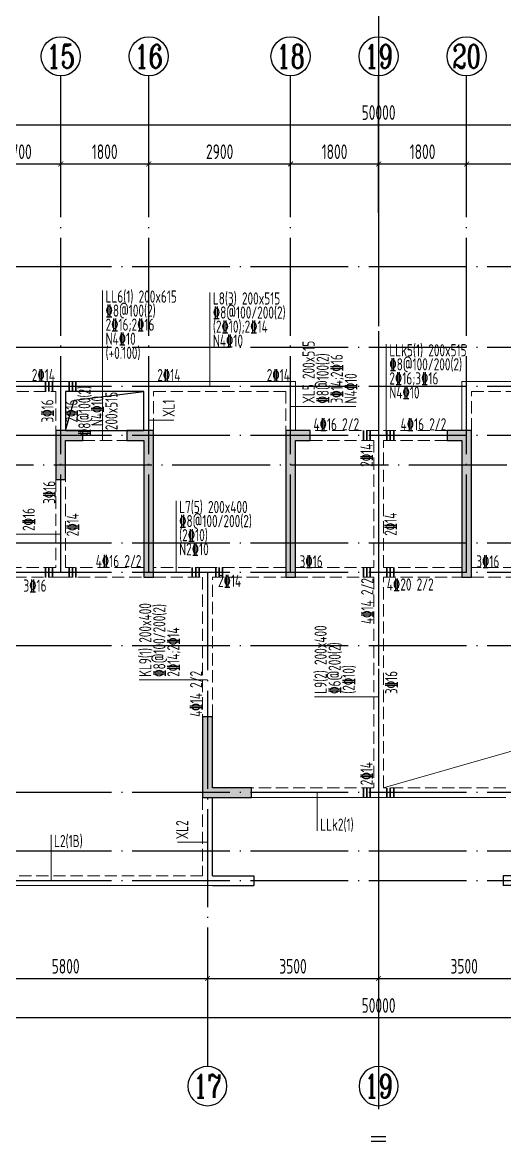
# Model space of a CAD drawing. Extents: x -1058961 to 23600, y -449123 to 2751847.
# Drawn here: x -197897 to -188043, y -126700 to -103626 of the extents above; entities that cross this region are included whole.
import ezdxf
from ezdxf.enums import TextEntityAlignment as Align

# ---------------------------------------------------------------- set-up
doc = ezdxf.new("R2010")
doc.units = 0
doc.header["$LTSCALE"] = 1000
for name, pattern in [('CENTER', [8, 5, -1, 1, -1]), ('DASH', [0.35, 0.25, -0.1]), ('DOTE', [2.42, 2, -0.2, 0.02, -0.2])]:
    doc.linetypes.add(name, pattern=pattern)
doc.layers.get('0').update_dxf_attribs({"linetype": 'CONTINUOUS'})
doc.layers.get('DEFPOINTS').update_dxf_attribs({"linetype": 'CONTINUOUS'})
for name, color, linetype in [('A-AXIS', 1, 'CONTINUOUS'), ('A-DOTE', 10, 'DOTE'), ('AXIS_NUM', 7, 'CONTINUOUS'), ('BEAM_CON', 4, 'CONTINUOUS'), ('S-D洞口', 4, 'CONTINUOUS'), ('S-L主梁线', 4, 'DASH'), ('S-L梁编号', 6, 'CONTINUOUS'), ('S-L梁配筋', 7, 'CONTINUOUS'), ('S-Q墙填充', 252, 'CONTINUOUS'), ('S-Q墙实线', 6, 'CONTINUOUS'), ('S-Y一般标注', 3, 'CONTINUOUS'), ('THIN', 7, 'CONTINUOUS')]:
    doc.layers.add(name, color=color, linetype=linetype)
doc.layers.add('梁附加箍筋', color=1, linetype='CONTINUOUS', lineweight=35)
doc.styles.add('TSSD_Axis', font='complex.shx', dxfattribs={"width": 0.7, "bigfont": 'hztxt.shx'})
doc.styles.add('TSSD_DIMENSION', font='Tssdeng.shx', dxfattribs={"width": 0.7, "bigfont": 'tssdchn.shx'})
doc.styles.add('TSSD_REIN', font='tssdeng.shx', dxfattribs={"width": 0.7, "height": 300, "bigfont": 'tssdchn.shx'})
doc.dimstyles.new('TSSD_100_100', dxfattribs={"dimtxt": 300, "dimasz": 100, "dimexe": 100, "dimexo": 250, "dimgap": 100, "dimtad": 1, "dimdec": 0, "dimzin": 0, "dimdsep": 46, "dimtxsty": 'TSSD_DIMENSION', "dimblk": 'ARCHTICK', "dimcen": 0, "dimdle": 100, "dimclrt": 7, "dimadec": 0, "dimazin": 0, "dimtfac": 1, "dimtdec": 0, "dimtix": 1, "dimtmove": 2, "dimatfit": 3, "dimldrblk": 'ARCHTICK', "dimfxl": 0, "dimtolj": 1, "dimtzin": 0, "dimarcsym": 0})

# ---------------------------------------------------------------- blocks, each defined once
blk = doc.blocks.new('ts_axno')
at = {"color": 0, "linetype": 'ByBlock', "lineweight": -2}
blk.add_circle((0, 0), 0.5, dxfattribs=at)
at = {"color": 0, "linetype": 'ByBlock', "lineweight": -2, "style": 'TSSD_Axis', "width": 0.7}
blk.add_attdef('A', text='', height=0.6, dxfattribs=at).set_placement((0, 0), align=Align.MIDDLE_CENTER)
blk = doc.blocks.new('_ArchTick')
at = {"color": 0, "linetype": 'ByBlock', "const_width": 0.15}
blk.add_lwpolyline([(-0.5, -0.5), (0.5, 0.5)], dxfattribs=at)
blk = doc.blocks.new('*D1069')
at = {"layer": 'DEFPOINTS', "color": 0}
for p in [(23100, 19250), (21400, 18250), (23100, 18250)]:
    blk.add_point(p, dxfattribs=at)
at = {"layer": 'S-Y一般标注', "color": 0, "lineweight": -2}
for p, q in [((21300, 19250), (23200, 19250)), ((21400, 18500), (21400, 19350)), ((23100, 18500), (23100, 19350))]:
    blk.add_line(p, q, dxfattribs=at)
at = {"layer": 'S-Y一般标注', "color": 0, "lineweight": -2, "xscale": 100, "yscale": 100, "zscale": 100, "rotation": 180}
blk.add_blockref('_ArchTick', (21400, 19250), dxfattribs=at)
at = {"layer": 'S-Y一般标注', "color": 0, "lineweight": -2, "xscale": 100, "yscale": 100, "zscale": 100}
blk.add_blockref('_ArchTick', (23100, 19250), dxfattribs=at)
at = {"layer": 'S-Y一般标注', "color": 7, "insert": (22250, 19500), "char_height": 300, "attachment_point": 5, "style": 'TSSD_DIMENSION'}
blk.add_mtext('\\A1;1700', dxfattribs=at)
blk = doc.blocks.new('*D1070')
at = {"layer": 'DEFPOINTS', "color": 0}
for p in [(24900, 19250), (23100, 18250), (24900, 18250)]:
    blk.add_point(p, dxfattribs=at)
at = {"layer": 'S-Y一般标注', "color": 0, "lineweight": -2}
for p, q in [((23000, 19250), (25000, 19250)), ((23100, 18500), (23100, 19350)), ((24900, 18500), (24900, 19350))]:
    blk.add_line(p, q, dxfattribs=at)
at = {"layer": 'S-Y一般标注', "color": 0, "lineweight": -2, "xscale": 100, "yscale": 100, "zscale": 100, "rotation": 180}
blk.add_blockref('_ArchTick', (23100, 19250), dxfattribs=at)
at = {"layer": 'S-Y一般标注', "color": 0, "lineweight": -2, "xscale": 100, "yscale": 100, "zscale": 100}
blk.add_blockref('_ArchTick', (24900, 19250), dxfattribs=at)
at = {"layer": 'S-Y一般标注', "color": 7, "insert": (24000, 19500), "char_height": 300, "attachment_point": 5, "style": 'TSSD_DIMENSION'}
blk.add_mtext('\\A1;1800', dxfattribs=at)
blk = doc.blocks.new('*D1071')
at = {"layer": 'DEFPOINTS', "color": 0}
for p in [(27800, 19250), (24900, 18250), (27800, 18250)]:
    blk.add_point(p, dxfattribs=at)
at = {"layer": 'S-Y一般标注', "color": 0, "lineweight": -2}
for p, q in [((24800, 19250), (27900, 19250)), ((24900, 18500), (24900, 19350)), ((27800, 18500), (27800, 19350))]:
    blk.add_line(p, q, dxfattribs=at)
at = {"layer": 'S-Y一般标注', "color": 0, "lineweight": -2, "xscale": 100, "yscale": 100, "zscale": 100, "rotation": 180}
blk.add_blockref('_ArchTick', (24900, 19250), dxfattribs=at)
at = {"layer": 'S-Y一般标注', "color": 0, "lineweight": -2, "xscale": 100, "yscale": 100, "zscale": 100}
blk.add_blockref('_ArchTick', (27800, 19250), dxfattribs=at)
at = {"layer": 'S-Y一般标注', "color": 7, "insert": (26350, 19500), "char_height": 300, "attachment_point": 5, "style": 'TSSD_DIMENSION'}
blk.add_mtext('\\A1;2900', dxfattribs=at)
blk = doc.blocks.new('*D1072')
at = {"layer": 'DEFPOINTS', "color": 0}
for p in [(29600, 19250), (27800, 18250), (29600, 18250)]:
    blk.add_point(p, dxfattribs=at)
at = {"layer": 'S-Y一般标注', "color": 0, "lineweight": -2}
for p, q in [((27700, 19250), (29700, 19250)), ((27800, 18500), (27800, 19350)), ((29600, 18500), (29600, 19350))]:
    blk.add_line(p, q, dxfattribs=at)
at = {"layer": 'S-Y一般标注', "color": 0, "lineweight": -2, "xscale": 100, "yscale": 100, "zscale": 100, "rotation": 180}
blk.add_blockref('_ArchTick', (27800, 19250), dxfattribs=at)
at = {"layer": 'S-Y一般标注', "color": 0, "lineweight": -2, "xscale": 100, "yscale": 100, "zscale": 100}
blk.add_blockref('_ArchTick', (29600, 19250), dxfattribs=at)
at = {"layer": 'S-Y一般标注', "color": 7, "insert": (28700, 19500), "char_height": 300, "attachment_point": 5, "style": 'TSSD_DIMENSION'}
blk.add_mtext('\\A1;1800', dxfattribs=at)
blk = doc.blocks.new('*D1073')
at = {"layer": 'DEFPOINTS', "color": 0}
for p in [(31400, 19250), (29600, 18250), (31400, 18250)]:
    blk.add_point(p, dxfattribs=at)
at = {"layer": 'S-Y一般标注', "color": 0, "lineweight": -2}
for p, q in [((29500, 19250), (31500, 19250)), ((29600, 18500), (29600, 19350)), ((31400, 18500), (31400, 19350))]:
    blk.add_line(p, q, dxfattribs=at)
at = {"layer": 'S-Y一般标注', "color": 0, "lineweight": -2, "xscale": 100, "yscale": 100, "zscale": 100, "rotation": 180}
blk.add_blockref('_ArchTick', (29600, 19250), dxfattribs=at)
at = {"layer": 'S-Y一般标注', "color": 0, "lineweight": -2, "xscale": 100, "yscale": 100, "zscale": 100}
blk.add_blockref('_ArchTick', (31400, 19250), dxfattribs=at)
at = {"layer": 'S-Y一般标注', "color": 7, "insert": (30500, 19500), "char_height": 300, "attachment_point": 5, "style": 'TSSD_DIMENSION'}
blk.add_mtext('\\A1;1800', dxfattribs=at)
blk = doc.blocks.new('*D1074')
at = {"layer": 'DEFPOINTS', "color": 0}
for p in [(34300, 19250), (31400, 18250), (34300, 18250)]:
    blk.add_point(p, dxfattribs=at)
at = {"layer": 'S-Y一般标注', "color": 0, "lineweight": -2}
for p, q in [((31300, 19250), (34400, 19250)), ((31400, 18500), (31400, 19350)), ((34300, 18500), (34300, 19350))]:
    blk.add_line(p, q, dxfattribs=at)
at = {"layer": 'S-Y一般标注', "color": 0, "lineweight": -2, "xscale": 100, "yscale": 100, "zscale": 100, "rotation": 180}
blk.add_blockref('_ArchTick', (31400, 19250), dxfattribs=at)
at = {"layer": 'S-Y一般标注', "color": 0, "lineweight": -2, "xscale": 100, "yscale": 100, "zscale": 100}
blk.add_blockref('_ArchTick', (34300, 19250), dxfattribs=at)
at = {"layer": 'S-Y一般标注', "color": 7, "insert": (32850, 19500), "char_height": 300, "attachment_point": 5, "style": 'TSSD_DIMENSION'}
blk.add_mtext('\\A1;2900', dxfattribs=at)
blk = doc.blocks.new('*D1084')
at = {"layer": 'DEFPOINTS', "color": 0}
for p in [(54600, 20050), (4600, 18250), (54600, 18250)]:
    blk.add_point(p, dxfattribs=at)
at = {"layer": 'S-Y一般标注', "color": 0, "lineweight": -2}
for p, q in [((4600, 18500), (4600, 20150)), ((54600, 18500), (54600, 20150)), ((4500, 20050), (54700, 20050))]:
    blk.add_line(p, q, dxfattribs=at)
at = {"layer": 'S-Y一般标注', "color": 0, "lineweight": -2, "xscale": 100, "yscale": 100, "zscale": 100, "rotation": 180}
blk.add_blockref('_ArchTick', (4600, 20050), dxfattribs=at)
at = {"layer": 'S-Y一般标注', "color": 0, "lineweight": -2, "xscale": 100, "yscale": 100, "zscale": 100}
blk.add_blockref('_ArchTick', (54600, 20050), dxfattribs=at)
at = {"layer": 'S-Y一般标注', "color": 7, "insert": (29600, 20300), "char_height": 300, "attachment_point": 5, "style": 'TSSD_DIMENSION'}
blk.add_mtext('\\A1;50000', dxfattribs=at)
blk = doc.blocks.new('*D1101')
at = {"layer": 'DEFPOINTS', "color": 0}
for p in [(20300, 3600), (26100, 3600), (26100, 2600)]:
    blk.add_point(p, dxfattribs=at)
at = {"layer": 'S-Y一般标注', "color": 0, "lineweight": -2}
for p, q in [((20300, 3350), (20300, 2500)), ((26100, 3350), (26100, 2500)), ((20200, 2600), (26200, 2600))]:
    blk.add_line(p, q, dxfattribs=at)
at = {"layer": 'S-Y一般标注', "color": 0, "lineweight": -2, "xscale": 100, "yscale": 100, "zscale": 100, "rotation": 180}
blk.add_blockref('_ArchTick', (20300, 2600), dxfattribs=at)
at = {"layer": 'S-Y一般标注', "color": 0, "lineweight": -2, "xscale": 100, "yscale": 100, "zscale": 100}
blk.add_blockref('_ArchTick', (26100, 2600), dxfattribs=at)
at = {"layer": 'S-Y一般标注', "color": 7, "insert": (23200, 2850), "char_height": 300, "attachment_point": 5, "style": 'TSSD_DIMENSION'}
blk.add_mtext('\\A1;5800', dxfattribs=at)
blk = doc.blocks.new('*D1102')
at = {"layer": 'DEFPOINTS', "color": 0}
for p in [(26100, 3600), (29600, 3600), (29600, 2600)]:
    blk.add_point(p, dxfattribs=at)
at = {"layer": 'S-Y一般标注', "color": 0, "lineweight": -2}
for p, q in [((26100, 3350), (26100, 2500)), ((29600, 3350), (29600, 2500)), ((26000, 2600), (29700, 2600))]:
    blk.add_line(p, q, dxfattribs=at)
at = {"layer": 'S-Y一般标注', "color": 0, "lineweight": -2, "xscale": 100, "yscale": 100, "zscale": 100, "rotation": 180}
blk.add_blockref('_ArchTick', (26100, 2600), dxfattribs=at)
at = {"layer": 'S-Y一般标注', "color": 0, "lineweight": -2, "xscale": 100, "yscale": 100, "zscale": 100}
blk.add_blockref('_ArchTick', (29600, 2600), dxfattribs=at)
at = {"layer": 'S-Y一般标注', "color": 7, "insert": (27850, 2850), "char_height": 300, "attachment_point": 5, "style": 'TSSD_DIMENSION'}
blk.add_mtext('\\A1;3500', dxfattribs=at)
blk = doc.blocks.new('*D1107')
at = {"layer": 'DEFPOINTS', "color": 0}
for p in [(4600, 3600), (54600, 3600), (54600, 1800)]:
    blk.add_point(p, dxfattribs=at)
at = {"layer": 'S-Y一般标注', "color": 0, "lineweight": -2}
for p, q in [((4600, 3350), (4600, 1700)), ((54600, 3350), (54600, 1700)), ((4500, 1800), (54700, 1800))]:
    blk.add_line(p, q, dxfattribs=at)
at = {"layer": 'S-Y一般标注', "color": 0, "lineweight": -2, "xscale": 100, "yscale": 100, "zscale": 100, "rotation": 180}
blk.add_blockref('_ArchTick', (4600, 1800), dxfattribs=at)
at = {"layer": 'S-Y一般标注', "color": 0, "lineweight": -2, "xscale": 100, "yscale": 100, "zscale": 100}
blk.add_blockref('_ArchTick', (54600, 1800), dxfattribs=at)
at = {"layer": 'S-Y一般标注', "color": 7, "insert": (29600, 2050), "char_height": 300, "attachment_point": 5, "style": 'TSSD_DIMENSION'}
blk.add_mtext('\\A1;50000', dxfattribs=at)
blk = doc.blocks.new('*D1110')
at = {"layer": 'DEFPOINTS', "color": 0}
for p in [(29600, 3600), (33100, 3600), (33100, 2600)]:
    blk.add_point(p, dxfattribs=at)
at = {"layer": 'S-Y一般标注', "color": 0, "lineweight": -2}
for p, q in [((29600, 3350), (29600, 2500)), ((33100, 3350), (33100, 2500)), ((29500, 2600), (33200, 2600))]:
    blk.add_line(p, q, dxfattribs=at)
at = {"layer": 'S-Y一般标注', "color": 0, "lineweight": -2, "xscale": 100, "yscale": 100, "zscale": 100, "rotation": 180}
blk.add_blockref('_ArchTick', (29600, 2600), dxfattribs=at)
at = {"layer": 'S-Y一般标注', "color": 0, "lineweight": -2, "xscale": 100, "yscale": 100, "zscale": 100}
blk.add_blockref('_ArchTick', (33100, 2600), dxfattribs=at)
at = {"layer": 'S-Y一般标注', "color": 7, "insert": (31350, 2850), "char_height": 300, "attachment_point": 5, "style": 'TSSD_DIMENSION'}
blk.add_mtext('\\A1;3500', dxfattribs=at)
blk = doc.blocks.new('20210807.15312791')
at = {"layer": 'S-Q墙填充'}
h = blk.add_hatch(color=252, dxfattribs=at)
h.dxf.hatch_style = 1
h.paths.add_polyline_path([(79416, 66140), (79416, 65140), (79616, 65140), (79616, 65940), (79966, 65940), (79966, 66140)])
h = blk.add_hatch(color=252, dxfattribs=at)
h.dxf.hatch_style = 1
h.paths.add_polyline_path([(81416, 66140), (80866, 66140), (80866, 65940), (81216, 65940), (81216, 63140), (81416, 63140)])
h = blk.add_hatch(color=252, dxfattribs=at)
h.dxf.hatch_style = 1
h.paths.add_polyline_path([(84116, 66140), (84116, 63140), (84316, 63140), (84316, 65940), (84616, 65940), (84616, 66140)])
h = blk.add_hatch(color=252, dxfattribs=at)
h.dxf.hatch_style = 1
h.paths.add_polyline_path([(87916, 66140), (87416, 66140), (87416, 65940), (87716, 65940), (87716, 63140), (87916, 63140)])
h = blk.add_hatch(color=252, dxfattribs=at)
h.dxf.hatch_style = 1
h.paths.add_polyline_path([(82416, 58640), (83316, 58640), (83416, 58640), (83416, 58840), (83316, 58840), (82616, 58840), (82616, 60290), (82416, 60290)])
at = {"layer": 'BEAM_CON'}
for p, q in [((82616, 57040), (82616, 58640)), ((82616, 57040), (83466, 57040)), ((83466, 57040), (83466, 56840)), ((88566, 57040), (88566, 56840)), ((89416, 57040), (88566, 57040)), ((82616, 56840), (83466, 56840)), ((89416, 56840), (88566, 56840))]:
    blk.add_line(p, q, dxfattribs=at)
at = {"layer": 'S-D洞口', "color": 5}
blk.add_lwpolyline([(79616, 66140), (81216, 66140), (81216, 66940), (79616, 66940), (79616, 66140), (79793, 66762), (81216, 66940)], dxfattribs=at)
at = {"layer": 'S-L主梁线', "linetype": 'ByBlock', "lineweight": 18}
for p, q in [((79516, 67140), (77916, 67140)), ((81316, 67140), (79516, 67140)), ((79616, 66940), (81216, 66940)), ((79616, 66140), (79616, 66940)), ((81216, 66940), (81216, 66140)), ((84316, 67140), (81316, 67140)), ((84316, 66140), (84316, 67140)), ((87716, 67140), (87716, 66140)), ((90716, 67140), (87716, 67140)), ((80866, 66140), (79966, 66140)), ((83416, 58640), (86016, 58640)), ((86016, 58640), (88616, 58640)), ((76616, 56840), (82616, 56840))]:
    blk.add_line(p, q, dxfattribs=at)
at = {"layer": 'S-L主梁线', "linetype": 'DASH', "lineweight": 18}
for p, q in [((77916, 66940), (79416, 66940)), ((79416, 66940), (79416, 66140)), ((81416, 66940), (84116, 66940)), ((81416, 66140), (81416, 66940)), ((84116, 66940), (84116, 66140)), ((87916, 66940), (90616, 66940)), ((87916, 66140), (87916, 66940)), ((86016, 66140), (84616, 66140)), ((87416, 66140), (86016, 66140)), ((79966, 65940), (80866, 65940)), ((84616, 65940), (85916, 65940)), ((85916, 65940), (85916, 63340)), ((86116, 65940), (87416, 65940)), ((86116, 63340), (86116, 65940)), ((79416, 65140), (79416, 63340)), ((79616, 63340), (79616, 65140)), ((79416, 63340), (76816, 63340)), ((81216, 63340), (79616, 63340)), ((82516, 63340), (81416, 63340)), ((84116, 63340), (82516, 63340)), ((85916, 63340), (84316, 63340)), ((87716, 63340), (86116, 63340)), ((89516, 63340), (87916, 63340)), ((76816, 63140), (79516, 63140)), ((79516, 63140), (81216, 63140)), ((81416, 63140), (82416, 63140)), ((82416, 63140), (82416, 60290)), ((82616, 63140), (84116, 63140)), ((82616, 60290), (82616, 63140)), ((84316, 63140), (85916, 63140)), ((85916, 63140), (85916, 58840)), ((86116, 58840), (86116, 63140)), ((86116, 63140), (87716, 63140)), ((87916, 63140), (89416, 63140)), ((85916, 58840), (83416, 58840)), ((88616, 58840), (86116, 58840)), ((82416, 58640), (82416, 57040)), ((82416, 57040), (76816, 57040))]:
    blk.add_line(p, q, dxfattribs=at)
at = {"layer": 'S-Q墙实线'}
for points in [[(79416, 66140), (79416, 65140), (79616, 65140), (79616, 65940), (79966, 65940), (79966, 66140)], [(81416, 66140), (80866, 66140), (80866, 65940), (81216, 65940), (81216, 63140), (81416, 63140)], [(84116, 66140), (84116, 63140), (84316, 63140), (84316, 65940), (84616, 65940), (84616, 66140)], [(87916, 66140), (87416, 66140), (87416, 65940), (87716, 65940), (87716, 63140), (87916, 63140)], [(82416, 58640), (83316, 58640), (83416, 58640), (83416, 58840), (83316, 58840), (82616, 58840), (82616, 60290), (82416, 60290)]]:
    blk.add_lwpolyline(points, close=True, dxfattribs=at)
blk = doc.blocks.new('20210726.16395156')
at = {"layer": 'A-AXIS'}
for p, q in [((23100, 18249.9), (23100, 21049.9)), ((24900, 18249.9), (24900, 21049.9)), ((27800, 18249.9), (27800, 21049.9)), ((29600, 18249.9), (29600, 21049.9)), ((31400, 18249.9), (31400, 21049.9)), ((26100, 3600), (26100, 800)), ((29600, 3600), (29600, 800))]:
    blk.add_line(p, q, dxfattribs=at)
at = {"layer": 'A-DOTE'}
for p, q in [((23100, 10900), (23100, 18249.9)), ((24900, 10900), (24900, 18249.9)), ((27800, 10900), (27800, 18249.9)), ((29600, 18249.9), (29600, 3600)), ((31400, 10900), (31400, 18249.9)), ((55600, 17150), (3600, 17150)), ((55600, 15500), (3600, 15500)), ((55600, 14700), (3600, 14700)), ((55600, 13700), (3600, 13700)), ((3600, 13100.3), (55600, 13100.3)), ((55600, 11500), (3600, 11500)), ((55600, 10900), (3600, 10900)), ((26100, 10900), (26100, 3600)), ((55600, 9400), (3600, 9400)), ((55600, 6400), (3600, 6400)), ((55600, 5200), (3600, 5200)), ((55600, 4600), (3600, 4600))]:
    blk.add_line(p, q, dxfattribs=at)
at = {"layer": 'A-AXIS'}
ref = blk.add_blockref('ts_axno', (23100, 21449.9), dxfattribs=dict(at, xscale=800, yscale=800, zscale=800))
ref.add_attrib('9', '15', dxfattribs={"layer": 'AXIS_NUM', "height": 480, "style": 'TSSD_Axis', "width": 0.7}).set_placement((23100, 21449.9), align=Align.MIDDLE_CENTER)
ref = blk.add_blockref('ts_axno', (24900, 21449.9), dxfattribs=dict(at, xscale=800, yscale=800, zscale=800))
ref.add_attrib('10', '16', dxfattribs={"layer": 'AXIS_NUM', "height": 480, "style": 'TSSD_Axis', "width": 0.7}).set_placement((24900, 21449.9), align=Align.MIDDLE_CENTER)
ref = blk.add_blockref('ts_axno', (27800, 21449.9), dxfattribs=dict(at, xscale=800, yscale=800, zscale=800))
ref.add_attrib('11', '18', dxfattribs={"layer": 'AXIS_NUM', "height": 480, "style": 'TSSD_Axis', "width": 0.7}).set_placement((27800, 21449.9), align=Align.MIDDLE_CENTER)
ref = blk.add_blockref('ts_axno', (29600, 21449.9), dxfattribs=dict(at, xscale=800, yscale=800, zscale=800))
ref.add_attrib('12', '19', dxfattribs={"layer": 'AXIS_NUM', "height": 480, "style": 'TSSD_Axis', "width": 0.7}).set_placement((29600, 21449.9), align=Align.MIDDLE_CENTER)
ref = blk.add_blockref('ts_axno', (31400, 21449.9), dxfattribs=dict(at, xscale=800, yscale=800, zscale=800))
ref.add_attrib('13', '20', dxfattribs={"layer": 'AXIS_NUM', "height": 480, "style": 'TSSD_Axis', "width": 0.7}).set_placement((31400, 21449.9), align=Align.MIDDLE_CENTER)
ref = blk.add_blockref('ts_axno', (26100, 400), dxfattribs=dict(at, xscale=-800, yscale=800, zscale=800, rotation=180))
ref.add_attrib('10', '17', dxfattribs={"layer": 'AXIS_NUM', "height": 480, "style": 'TSSD_Axis', "width": 0.7}).set_placement((26100, 400), align=Align.MIDDLE_CENTER)
ref = blk.add_blockref('ts_axno', (29600, 400), dxfattribs=dict(at, xscale=-800, yscale=800, zscale=800, rotation=180))
ref.add_attrib('13', '19', dxfattribs={"layer": 'AXIS_NUM', "height": 480, "style": 'TSSD_Axis', "width": 0.7}).set_placement((29600, 400), align=Align.MIDDLE_CENTER)
at = {"layer": 'S-Y一般标注'}
for base, p1, p2, picture, middle in [((54600, 20049.9), (4600, 18249.9), (54600, 18249.9), '*D1084', (29600, 20299.9)), ((23100, 19249.9), (21400, 18249.9), (23100, 18249.9), '*D1069', (22250, 19499.9)), ((24900, 19249.9), (23100, 18249.9), (24900, 18249.9), '*D1070', (24000, 19499.9)), ((27800, 19249.9), (24900, 18249.9), (27800, 18249.9), '*D1071', (26350, 19499.9)), ((29600, 19249.9), (27800, 18249.9), (29600, 18249.9), '*D1072', (28700, 19499.9)), ((31400, 19249.9), (29600, 18249.9), (31400, 18249.9), '*D1073', (30500, 19499.9)), ((34300, 19249.9), (31400, 18249.9), (34300, 18249.9), '*D1074', (32850, 19499.9)), ((54600, 1800), (4600, 3600), (54600, 3600), '*D1107', (29600, 2050)), ((26100, 2600), (20300, 3600), (26100, 3600), '*D1101', (23200, 2850)), ((29600, 2600), (26100, 3600), (29600, 3600), '*D1102', (27850, 2850)), ((33100, 2600), (29600, 3600), (33100, 3600), '*D1110', (31350, 2850))]:
    dim = blk.add_linear_dim(base=base, p1=p1, p2=p2, dimstyle='TSSD_100_100', dxfattribs=at)
    dim.commit()
    dim.dimension.update_dxf_attribs({"geometry": picture, "text_midpoint": middle})

msp = doc.modelspace()

# ---------------------------------------------------------------- linework, layer by layer
at = {"layer": 'S-L梁编号', "lineweight": 18}
for p, q in [((-196262.62, -112171.8), (-196262.62, -109101.3)), ((-194068.33, -111066.03), (-194068.33, -109140.39)), ((-190459.22, -112066.03), (-190459.22, -110199.33)), ((-192416.89, -111474.58), (-191079.47, -111474.58)), ((-195316.89, -111750.58), (-194802.93, -111750.58)), ((-194757.66, -114866.03), (-194757.66, -113403.05)), ((-197116.88, -114080.54), (-198471.93, -114080.54)), ((-194116.89, -117060.86), (-195513.87, -117060.86)), ((-190616.89, -117408.13), (-191927.78, -117408.13)), ((-191872.09, -119366.03), (-191872.09, -120144.94)), ((-197314.85, -121165.87), (-197314.85, -120230.4)), ((-194116.89, -120379.74), (-194730.08, -120379.74))]:
    msp.add_line(p, q, dxfattribs=at)
msp.add_lwpolyline([(-190516.89, -119266.03), (-165716.88, -112166.03)], dxfattribs=at)
at = {"layer": 'THIN', "linetype": 'CENTER'}
msp.add_line((-190616.88, -102833.25), (-190616.88, -126700.18), dxfattribs=at)
at = {"layer": 'THIN'}
for p, q in [((-190466.88, -126400.18), (-190766.88, -126400.18)), ((-190466.88, -126500.18), (-190766.88, -126500.18))]:
    msp.add_line(p, q, dxfattribs=at)
at = {"layer": '梁附加箍筋', "lineweight": 35}
for p, q in [((-197426.88, -111166.03), (-197426.88, -110966.03)), ((-197356.88, -111166.03), (-197356.88, -110966.03)), ((-197286.88, -111166.03), (-197286.88, -110966.03)), ((-196946.88, -111166.03), (-196946.88, -110966.03)), ((-196876.88, -111166.03), (-196876.88, -110966.03)), ((-196806.88, -111166.03), (-196806.88, -110966.03)), ((-190926.89, -112166.03), (-190926.89, -111966.03)), ((-190856.89, -112166.03), (-190856.89, -111966.03)), ((-190786.89, -112166.03), (-190786.89, -111966.03)), ((-190446.89, -112166.03), (-190446.89, -111966.03)), ((-190376.89, -112166.03), (-190376.89, -111966.03)), ((-190306.89, -112166.03), (-190306.89, -111966.03)), ((-197426.88, -114966.03), (-197426.88, -114766.03)), ((-197356.88, -114966.03), (-197356.88, -114766.03)), ((-197286.88, -114966.03), (-197286.88, -114766.03)), ((-196946.88, -114966.03), (-196946.88, -114766.03)), ((-196876.88, -114966.03), (-196876.88, -114766.03)), ((-196806.88, -114966.03), (-196806.88, -114766.03)), ((-194426.89, -114966.03), (-194426.89, -114766.03)), ((-194356.89, -114966.03), (-194356.89, -114766.03)), ((-194286.89, -114966.03), (-194286.89, -114766.03)), ((-193946.89, -114966.03), (-193946.89, -114766.03)), ((-193876.89, -114966.03), (-193876.89, -114766.03)), ((-193806.89, -114966.03), (-193806.89, -114766.03)), ((-190926.89, -114966.03), (-190926.89, -114766.03)), ((-190856.89, -114966.03), (-190856.89, -114766.03)), ((-190786.89, -114966.03), (-190786.89, -114766.03)), ((-190446.89, -114966.03), (-190446.89, -114766.03)), ((-190376.89, -114966.03), (-190376.89, -114766.03)), ((-190306.89, -114966.03), (-190306.89, -114766.03)), ((-190926.89, -119466.03), (-190926.89, -119266.03)), ((-190856.89, -119466.03), (-190856.89, -119266.03)), ((-190786.89, -119466.03), (-190786.89, -119266.03)), ((-190446.89, -119466.03), (-190446.89, -119266.03)), ((-190376.89, -119466.03), (-190376.89, -119266.03)), ((-190306.89, -119466.03), (-190306.89, -119266.03))]:
    msp.add_line(p, q, dxfattribs=at)

# ---------------------------------------------------------------- block references
at = {"layer": 'A-DOTE'}
msp.add_blockref('20210726.16395156', (-220216.88, -125766.08), dxfattribs=at)
at = {"layer": 'S-Q墙填充'}
msp.add_blockref('20210807.15312791', (-276632.52, -178105.58), dxfattribs=at)

# ---------------------------------------------------------------- texts
at = {"layer": 'S-L梁编号', "color": 6, "style": 'TSSD_REIN', "width": 0.7}
for s, p in [('LL6(1) 200x615', (-196200.12, -109351.3)), ('L8(3) 200x515', (-194005.83, -109390.39)), ('LLk5(1) 200x515', (-190396.72, -110449.33)), ('L7(5) 200x400', (-194695.16, -113653.05)), ('LLk2(1)', (-191809.59, -120144.94)), ('L2(1B)', (-197252.35, -120480.4))]:
    msp.add_text(s, height=250, dxfattribs=at).set_placement(p)
for s, p in [('XL5 200x515', (-191922.74, -111412.08)), ('XL1', (-194783.7, -111688.08)), ('KL9(1) 200x400', (-195263.87, -116998.36)), ('L9(2) 200x400', (-191677.78, -117345.63)), ('XL2', (-194508.93, -120317.24))]:
    msp.add_text(s, height=250, rotation=90, dxfattribs=at).set_placement(p)
at = {"layer": 'S-L梁配筋', "color": 7, "style": 'TSSD_REIN', "width": 0.7}
for s, p in [('%%1328@100(2)', (-196200.12, -109638.8)), ('%%1328@100/200(2)', (-194005.83, -109677.89)), ('2%%13216;2%%13216', (-196200.12, -109926.3)), ('(2%%13210);2%%13214', (-194005.83, -109965.39)), ('N4%%13210', (-196200.12, -110213.8)), ('N4%%13210', (-194005.83, -110252.89)), ('(+0.100)', (-196200.12, -110501.3)), ('%%1328@100/200(2)', (-190396.72, -110736.83)), ('2%%13216;3%%13216', (-190396.72, -111024.33)), ('N4%%13210', (-190396.72, -111311.83)), ('%%1328@100/200(2)', (-194695.16, -113940.55)), ('(2%%13210)', (-194695.16, -114228.05)), ('N2%%13210', (-194695.16, -114515.55)), ('3%%13216', (-197879.39, -115259.63))]:
    msp.add_text(s, height=250, dxfattribs=at).set_placement(p)
for s, p in [('%%1328@100(2)', (-191635.24, -111412.08)), ('3%%13214;2%%13216', (-191347.74, -111412.08)), ('N4%%13210', (-191060.24, -111412.08)), ('2%%13214', (-190738.04, -112707.32)), ('2%%13216', (-197646.93, -114018.04)), ('%%1328@100/200(2)', (-194976.37, -116998.36)), ('2%%13214;2%%13214', (-194688.87, -116998.36)), ('%%1326@200(2)', (-191390.28, -117345.63)), ('4%%13214 2/2', (-194223.56, -117816.36)), ('(2%%13210)', (-191102.78, -117345.63)), ('2%%13214', (-190738.04, -119216.03))]:
    msp.add_text(s, height=250, rotation=90, dxfattribs=at).set_placement(p)
for s, p in [('2%%13214', (-197234.98, -110957.56)), ('2%%13214', (-194669.14, -110957.56)), ('2%%13214', (-192430.1, -110957.56)), ('4%%13216 2/2', (-191014.09, -111962.4)), ('4%%13216 2/2', (-189232.37, -111962.4)), ('4%%13216 2/2', (-195466.89, -114758.41)), ('3%%13216', (-191760.39, -114765.82)), ('3%%13216', (-188147.1, -114765.82))]:
    msp.add_text(s, height=250, dxfattribs=at).set_placement(p, align=Align.RIGHT)
for s, p in [('%%1328@100(2)', (-196507.28, -111566.03)), ('200x515', (-195954.24, -111566.03)), ('3%%13216', (-197264.19, -111566.03)), ('2%%13216', (-196771.89, -111566.03)), ('N4%%13210', (-196245.05, -111566.03)), ('3%%13216', (-197227.98, -113229.04)), ('2%%13214', (-196748.63, -113892.36)), ('2%%13214', (-190247.24, -113880.03)), ('3%%13216', (-190232.64, -117116.03))]:
    msp.add_text(s, height=250, rotation=90, dxfattribs=at).set_placement(p, align=Align.CENTER)
msp.add_text('2%%13214', height=250, dxfattribs=at).set_placement((-193663.62, -115238.35), align=Align.BOTTOM_CENTER)
msp.add_text('4%%13214 2/2', height=250, rotation=90, dxfattribs=at).set_placement((-190724.54, -114980.63), align=Align.RIGHT)
at = {"layer": 'S-L梁配筋', "color": 1, "style": 'TSSD_REIN', "width": 0.7}
msp.add_text('4%%13220 2/2', height=250, dxfattribs=at).set_placement((-189969.3, -115236.57), align=Align.CENTER)

doc.saveas('drawing.dxf')
